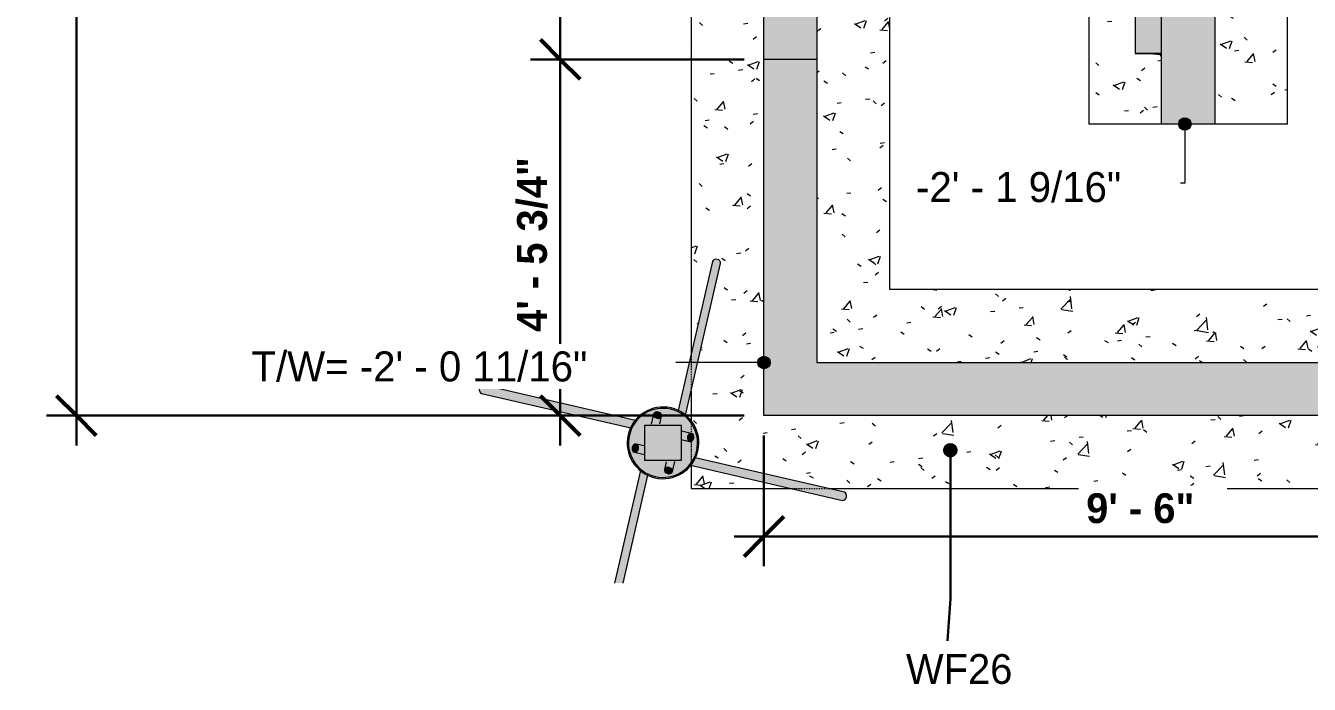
# Model space of a CAD drawing. Header units: inches. Extents: x -4071 to 5659, y -7640 to 11458.
# Drawn here: x -4054.7 to -3861, y 10972.5 to 11072 of the extents above; entities that cross this region are included whole.
import ezdxf

# ---------------------------------------------------------------- set-up
doc = ezdxf.new("R2010")
doc.units = ezdxf.units.IN
doc.header["$MEASUREMENT"] = 0
doc.linetypes.add('Dash', pattern=[0.25, 0.125, -0.125])
for name, color, linetype, lineweight in [('A-ANNO-DIMS', 211, 'Continuous', 9), ('A-ANNO-DIMS-48', 211, 'Continuous', 9), ('A-WALL', 113, 'Continuous', 18), ('G-ANNO-DIMS', 111, 'Continuous', 9), ('S-BEAM', 12, 'Continuous', 9), ('S-FNDN', 32, 'Continuous', 18), ('S-FNDN-HDLN', 4, 'Dash', 9), ('S-FNDN-IDEN', 2, 'Continuous', 30)]:
    doc.layers.add(name, color=color, linetype=linetype, lineweight=lineweight)
doc.styles.add('Century Gothic', font='', dxfattribs={"height": 4.535433})
doc.styles.add('Century Gothic_2', font='', dxfattribs={"height": 4.5})
doc.styles.add('Century Gothic_B', font='', dxfattribs={"height": 4.5})
doc.styles.get('Century Gothic').set_extended_font_data('Century Gothic')
doc.styles.get('Century Gothic_2').set_extended_font_data('Century Gothic')
doc.styles.get('Century Gothic_B').set_extended_font_data('Century Gothic', bold=True)
doc.dimstyles.new('OD__1_4__Tol__', dxfattribs={"dimscale": 12, "dimtxt": 4.698757, "dimasz": 0.5, "dimexe": 0.375, "dimexo": 0.25, "dimgap": 0.0625, "dimtad": 1, "dimrnd": 0.25, "dimzin": 1, "dimdsep": 46, "dimlunit": 4, "dimtxsty": 'Century Gothic_B', "dimblk1": 'OBLIQUE', "dimblk2": 'OBLIQUE', "dimsah": 1, "dimcen": 0.09, "dimdle": 0.375, "dimazin": 0, "dimtfac": 1, "dimtdec": 4, "dimtix": 1, "dimtmove": 0, "dimatfit": 3, "dimfxl": 1, "dimtvp": 1, "dimtfill": 1, "dimfrac": 2, "dimtolj": 1, "dimtzin": 0, "dimlwd": 30, "dimlwe": 30, "dimarcsym": 2})
pattern_1 = [(50, (0, 0), (13.77135, -1.20496), [1.44, -15.84]), (355, (0, 0), (-2.66442, 14.442176), [1.152, -12.672]), (100.451, (1.148, -0.1), (11.107076, 13.237366), [1.224, -13.462]), (46.184, (0, 3.84), (20.491284, -3.17785), [2.16, -23.76]), (96.636, (1.708, 3.575), (17.94587, 18.703152), [1.836, -20.193]), (351.184, (0, 3.84), (17.94541, 18.702614), [1.728, -19.008]), (21, (1.92, 2.88), (11.460518, -7.730365), [1.44, -15.84]), (326, (1.92, 2.88), (4.671352, 13.923149), [1.152, -12.672]), (71.451, (2.875, 2.236), (16.13207, 6.192844), [1.224, -13.462]), (37.5, (0, 0), (0.2331231, 6.3917502), [0.634, -11.885, 0.634, -12.23, -12.72]), (37.5, (0, 0), (0.2331231, 6.3917502), [-25.382, 0.634, -12.086]), (7.5, (0, 0), (5.0507295, 7.573041), [0.634, -6.701, 0.634, -11.597, -4.848]), (7.5, (0, 0), (5.0507295, 7.573041), [-19.565, 0.634, -4.214]), (327.5, (-4.282, 0), (10.2495805, -0.4328898), [0.634, -4.166, 0.634, -14.342, -19.872]), (327.5, (-4.282, 0), (10.2495805, -0.4328898), [-19.776, 0.634, -19.238]), (317.5, (-6.202, 0), (11.19739, 1.922144), [0.634, -5.606, 0.634, -9.312, -14.112]), (317.5, (-6.202, 0), (11.19739, 1.922144), [-16.186, 0.634, -13.478])]

# ---------------------------------------------------------------- blocks, each defined once
blk = doc.blocks.new('316600 - Special Foundations - Diamond Pier - Generic - 316600 - Special Foundations - Diamond Pier - Generic-562664-ENLARGED PLAN - RAMP')
at = {"layer": 'S-FNDN', "linetype": 'Dash', "lineweight": 9}
h = blk.add_hatch(color=9, dxfattribs=at)
h.paths.add_polyline_path([(-3958.35, 11004.96), (-3958.3, 11005.08), (-3958.21, 11005.17), (-3958.1, 11005.25), (-3957.95, 11005.29), (-3957.79, 11005.3), (-3957.63, 11005.28), (-3957.47, 11006.01), (-3957.8, 11005.95), (-3957.95, 11005.87), (-3958.12, 11005.72), (-3958.16, 11005.67), (-3958.21, 11005.54), (-3958.32, 11005.07)], flags=0)
h.paths.add_polyline_path([(-3955.72, 11013.55), (-3950.37, 11036.68), (-3950.53, 11036.7), (-3950.72, 11036.68), (-3950.86, 11036.63), (-3950.97, 11036.55), (-3951.05, 11036.45), (-3951.1, 11036.33), (-3956.28, 11013.86), (-3955.83, 11013.61)], flags=0)
h = blk.add_hatch(color=9, dxfattribs=at)
h.paths.add_polyline_path([(-3957.13, 11004.68), (-3956.92, 11005.67), (-3956.96, 11005.79), (-3957.04, 11005.88), (-3957.23, 11005.98), (-3957.37, 11006), (-3957.47, 11005.99), (-3957.63, 11005.28), (-3957.48, 11005.23), (-3957.34, 11005.15), (-3957.23, 11005.05), (-3957.16, 11004.93), (-3957.12, 11004.8)], flags=0)
h.paths.add_polyline_path([(-3955.16, 11013.19), (-3949.86, 11036.2), (-3949.9, 11036.33), (-3949.97, 11036.45), (-3950.08, 11036.55), (-3950.22, 11036.63), (-3950.37, 11036.68), (-3955.72, 11013.55), (-3955.22, 11013.25), (-3955.17, 11013.19)], flags=0)
h = blk.add_hatch(color=9, dxfattribs=at)
h.paths.add_polyline_path([(-3954.84, 11009.92), (-3954.79, 11010.07), (-3954.71, 11010.21), (-3954.61, 11010.31), (-3954.49, 11010.39), (-3954.32, 11010.42), (-3954.36, 11010.45), (-3955.25, 11010.63), (-3955.38, 11010.58), (-3955.46, 11010.51), (-3955.53, 11010.39), (-3955.56, 11010.19), (-3955.55, 11010.08), (-3954.86, 11009.92)], flags=0)
h.paths.add_polyline_path([(-3963.13, 11011.83), (-3962.71, 11012.38), (-3985.76, 11017.68), (-3985.89, 11017.65), (-3986.01, 11017.57), (-3986.11, 11017.47), (-3986.19, 11017.33), (-3986.24, 11017.18), (-3963.27, 11011.86)], flags=0)
h = blk.add_hatch(color=9, dxfattribs=at)
h.paths.add_polyline_path([(-3954.52, 11009.2), (-3954.63, 11009.25), (-3954.73, 11009.33), (-3954.8, 11009.45), (-3954.85, 11009.62), (-3954.86, 11009.75), (-3954.84, 11009.92), (-3955.57, 11010.08), (-3955.5, 11009.74), (-3955.43, 11009.6), (-3955.28, 11009.42), (-3955.19, 11009.37), (-3955.1, 11009.33), (-3954.63, 11009.23)], flags=0)
h.paths.add_polyline_path([(-3963.42, 11011.26), (-3963.23, 11011.69), (-3963.13, 11011.83), (-3986.24, 11017.18), (-3986.26, 11017.01), (-3986.24, 11016.83), (-3986.19, 11016.69), (-3986.11, 11016.58), (-3986.01, 11016.5), (-3985.89, 11016.45), (-3963.63, 11011.31)], flags=0)
for points in [[(-3953.28, 11007.78), (-3953.15, 11009.31), (-3953.46, 11010.82), (-3954.18, 11012.18), (-3955.32, 11013.32), (-3956.67, 11014.05), (-3958.12, 11014.38), (-3959.66, 11014.29), (-3961.09, 11013.77), (-3962.35, 11012.84), (-3963.27, 11011.64), (-3963.82, 11010.21), (-3963.63, 11010.17), (-3963.05, 11011.61), (-3962.19, 11012.73), (-3960.99, 11013.6), (-3959.59, 11014.1), (-3958.11, 11014.19), (-3956.67, 11013.85), (-3955.37, 11013.12), (-3954.32, 11012.03), (-3953.65, 11010.75), (-3953.35, 11009.3), (-3953.48, 11007.82), (-3953.32, 11007.78)], [(-3959.31, 11012.69), (-3959.1, 11012.71), (-3959.01, 11012.74), (-3958.89, 11012.82), (-3958.81, 11012.92), (-3958.76, 11013.03), (-3958.76, 11013.18), (-3958.8, 11013.31), (-3958.86, 11013.4), (-3959.01, 11013.53), (-3959.15, 11013.6), (-3959.31, 11013.65), (-3959.51, 11013.65), (-3959.58, 11013.65), (-3959.72, 11013.6), (-3959.84, 11013.53), (-3959.95, 11013.38), (-3959.98, 11013.25), (-3959.97, 11013.16), (-3959.93, 11013.03), (-3959.84, 11012.92), (-3959.72, 11012.81), (-3959.58, 11012.74), (-3959.39, 11012.7), (-3959.32, 11012.69)], [(-3957.7, 11006.38), (-3955.78, 11006.38), (-3955.78, 11011.61), (-3961.32, 11011.61), (-3961.32, 11006.38), (-3957.71, 11006.38)], [(-3959.01, 11003.61), (-3957.45, 11003.7), (-3956.02, 11004.22), (-3954.78, 11005.12), (-3953.83, 11006.36), (-3953.28, 11007.78), (-3953.48, 11007.82), (-3954.05, 11006.38), (-3954.92, 11005.26), (-3956.12, 11004.39), (-3957.51, 11003.89), (-3958.99, 11003.8), (-3960.44, 11004.14), (-3961.74, 11004.87), (-3962.8, 11005.99), (-3963.46, 11007.24), (-3963.76, 11008.69), (-3963.63, 11010.17), (-3963.82, 11010.21), (-3963.95, 11008.68), (-3963.64, 11007.16), (-3962.91, 11005.8), (-3961.79, 11004.67), (-3960.44, 11003.94), (-3959.02, 11003.61)], [(-3954.39, 11009.19), (-3954.26, 11009.23), (-3954.11, 11009.33), (-3954.01, 11009.46), (-3953.94, 11009.62), (-3953.91, 11009.7), (-3953.89, 11009.86), (-3953.92, 11010.07), (-3953.95, 11010.16), (-3954.02, 11010.28), (-3954.12, 11010.37), (-3954.23, 11010.42), (-3954.39, 11010.42), (-3954.53, 11010.36), (-3954.61, 11010.31), (-3954.73, 11010.16), (-3954.8, 11010.02), (-3954.85, 11009.82), (-3954.86, 11009.7), (-3954.85, 11009.6), (-3954.8, 11009.45), (-3954.69, 11009.3), (-3954.58, 11009.23), (-3954.46, 11009.2)], [(-3962.75, 11007.57), (-3962.58, 11007.63), (-3962.5, 11007.68), (-3962.37, 11007.83), (-3962.3, 11007.97), (-3962.26, 11008.14), (-3962.24, 11008.24), (-3962.27, 11008.44), (-3962.32, 11008.56), (-3962.42, 11008.69), (-3962.52, 11008.76), (-3962.65, 11008.79), (-3962.77, 11008.78), (-3962.84, 11008.76), (-3962.99, 11008.66), (-3963.09, 11008.54), (-3963.16, 11008.4), (-3963.2, 11008.24), (-3963.21, 11008.07), (-3963.2, 11007.97), (-3963.14, 11007.8), (-3963.09, 11007.71), (-3962.94, 11007.6), (-3962.87, 11007.57), (-3962.77, 11007.57)], [(-3957.69, 11004.33), (-3957.48, 11004.36), (-3957.34, 11004.42), (-3957.23, 11004.5), (-3957.16, 11004.61), (-3957.13, 11004.68), (-3957.13, 11004.83), (-3957.18, 11004.96), (-3957.27, 11005.08), (-3957.39, 11005.18), (-3957.52, 11005.25), (-3957.71, 11005.29), (-3957.85, 11005.3), (-3957.97, 11005.28), (-3958.1, 11005.25), (-3958.25, 11005.13), (-3958.3, 11005.07), (-3958.35, 11004.96), (-3958.35, 11004.81), (-3958.3, 11004.67), (-3958.25, 11004.59), (-3958.14, 11004.48), (-3958, 11004.4), (-3957.79, 11004.34), (-3957.71, 11004.33)]]:
    blk.add_hatch(color=9, dxfattribs=at).paths.add_polyline_path(points, flags=0)
h = blk.add_hatch(color=9, dxfattribs=at)
h.paths.add_polyline_path([(-3953.48, 11007.82), (-3953.35, 11009.3), (-3953.65, 11010.75), (-3954.34, 11012.06), (-3955.4, 11013.14), (-3956.67, 11013.85), (-3958.12, 11014.19), (-3959.59, 11014.1), (-3960.99, 11013.6), (-3962.19, 11012.73), (-3963.11, 11011.51), (-3963.63, 11010.17), (-3961.32, 11009.64), (-3961.32, 11011.61), (-3955.78, 11011.61), (-3955.78, 11008.35), (-3953.55, 11007.84)], flags=0)
h.paths.add_polyline_path([(-3954.39, 11009.19), (-3954.64, 11009.23), (-3955.23, 11009.39), (-3955.34, 11009.47), (-3955.44, 11009.62), (-3955.52, 11009.83), (-3955.57, 11010.08), (-3955.55, 11010.31), (-3955.53, 11010.39), (-3955.44, 11010.53), (-3955.33, 11010.6), (-3955.25, 11010.63), (-3955.12, 11010.62), (-3954.12, 11010.37), (-3954.02, 11010.28), (-3953.95, 11010.16), (-3953.9, 11010.02), (-3953.9, 11009.82), (-3953.94, 11009.62), (-3954.01, 11009.46), (-3954.04, 11009.41), (-3954.15, 11009.3), (-3954.34, 11009.21)], flags=0)
h.paths.add_polyline_path([(-3959.64, 11011.98), (-3959.87, 11012.01), (-3959.95, 11012.04), (-3960.07, 11012.12), (-3960.15, 11012.2), (-3960.18, 11012.32), (-3960.18, 11012.44), (-3959.93, 11013.43), (-3959.84, 11013.53), (-3959.72, 11013.6), (-3959.51, 11013.65), (-3959.39, 11013.66), (-3959.26, 11013.64), (-3959.1, 11013.59), (-3958.97, 11013.51), (-3958.86, 11013.4), (-3958.78, 11013.25), (-3958.75, 11013.16), (-3958.78, 11012.92), (-3958.94, 11012.32), (-3959.03, 11012.21), (-3959.21, 11012.09), (-3959.39, 11012.02), (-3959.64, 11011.98)], flags=0)
h = blk.add_hatch(color=9, dxfattribs=at)
h.paths.add_polyline_path([(-3965.26, 10987.83), (-3965.23, 10987.83), (-3961.38, 11004.44), (-3961.87, 11004.73), (-3961.94, 11004.8), (-3965.85, 10987.83), (-3965.39, 10987.83)], flags=0)
h.paths.add_polyline_path([(-3959.64, 11011.98), (-3959.47, 11012.71), (-3959.63, 11012.76), (-3959.76, 11012.84), (-3959.87, 11012.94), (-3959.95, 11013.06), (-3959.98, 11013.25), (-3960, 11013.19), (-3960.18, 11012.32), (-3960.14, 11012.2), (-3960.03, 11012.09), (-3959.87, 11012.01), (-3959.76, 11011.99)], flags=0)
h = blk.add_hatch(color=9, dxfattribs=at)
h.paths.add_polyline_path([(-3964.59, 10987.83), (-3964.58, 10987.83), (-3960.84, 11004.14), (-3961.38, 11004.44), (-3965.23, 10987.83), (-3964.61, 10987.83)], flags=0)
h.paths.add_polyline_path([(-3959.64, 11011.98), (-3959.31, 11012.04), (-3959.15, 11012.12), (-3958.99, 11012.27), (-3958.93, 11012.34), (-3958.89, 11012.45), (-3958.81, 11012.92), (-3958.89, 11012.82), (-3959.01, 11012.74), (-3959.15, 11012.7), (-3959.31, 11012.69), (-3959.47, 11012.71), (-3959.63, 11012.04)], flags=0)
h = blk.add_hatch(color=9, dxfattribs=at)
h.paths.add_polyline_path([(-3958.99, 11003.8), (-3957.51, 11003.89), (-3956.12, 11004.39), (-3954.92, 11005.26), (-3953.99, 11006.48), (-3953.48, 11007.82), (-3955.78, 11008.35), (-3955.78, 11006.38), (-3961.32, 11006.38), (-3961.32, 11009.64), (-3963.63, 11010.17), (-3963.76, 11008.69), (-3963.46, 11007.24), (-3962.77, 11005.93), (-3961.71, 11004.85), (-3960.44, 11004.14), (-3960.03, 11004.04)], flags=0)
h.paths.add_polyline_path([(-3957.69, 11004.33), (-3957.85, 11004.35), (-3958, 11004.4), (-3958.14, 11004.48), (-3958.25, 11004.59), (-3958.32, 11004.71), (-3958.36, 11004.83), (-3958.32, 11005.08), (-3958.16, 11005.67), (-3958.07, 11005.78), (-3957.9, 11005.9), (-3957.71, 11005.97), (-3957.63, 11005.99), (-3957.37, 11006), (-3957.23, 11005.98), (-3957.16, 11005.95), (-3957.04, 11005.88), (-3956.96, 11005.79), (-3956.92, 11005.67), (-3956.93, 11005.55), (-3957.18, 11004.56), (-3957.27, 11004.46), (-3957.39, 11004.39), (-3957.6, 11004.34), (-3957.66, 11004.33)], flags=0)
h.paths.add_polyline_path([(-3961.86, 11007.36), (-3961.98, 11007.37), (-3962.99, 11007.62), (-3963.09, 11007.71), (-3963.16, 11007.83), (-3963.2, 11007.97), (-3963.22, 11008.13), (-3963.2, 11008.29), (-3963.14, 11008.44), (-3963.06, 11008.58), (-3962.96, 11008.69), (-3962.77, 11008.78), (-3962.65, 11008.79), (-3962.47, 11008.76), (-3961.88, 11008.6), (-3961.77, 11008.52), (-3961.65, 11008.33), (-3961.59, 11008.16), (-3961.54, 11007.91), (-3961.56, 11007.68), (-3961.58, 11007.6), (-3961.65, 11007.48), (-3961.74, 11007.4), (-3961.85, 11007.36)], flags=0)
h = blk.add_hatch(color=9, dxfattribs=at)
h.paths.add_polyline_path([(-3931.35, 11000.31), (-3931.22, 11000.34), (-3931.1, 11000.42), (-3931, 11000.52), (-3930.92, 11000.66), (-3930.87, 11000.81), (-3953.98, 11006.16), (-3954.4, 11005.61), (-3931.47, 11000.31)], flags=0)
h.paths.add_polyline_path([(-3961.86, 11007.36), (-3961.74, 11007.4), (-3961.63, 11007.51), (-3961.58, 11007.6), (-3961.54, 11007.8), (-3961.56, 11007.91), (-3962.27, 11008.07), (-3962.32, 11007.92), (-3962.4, 11007.78), (-3962.5, 11007.68), (-3962.62, 11007.6), (-3962.75, 11007.57), (-3962.75, 11007.54), (-3961.98, 11007.37)], flags=0)
h = blk.add_hatch(color=9, dxfattribs=at)
h.paths.add_polyline_path([(-3930.87, 11000.81), (-3930.84, 11000.98), (-3930.87, 11001.16), (-3930.92, 11001.3), (-3931, 11001.41), (-3931.1, 11001.49), (-3931.22, 11001.54), (-3953.69, 11006.72), (-3953.87, 11006.3), (-3953.98, 11006.16), (-3936.49, 11002.11)], flags=0)
h.paths.add_polyline_path([(-3961.54, 11007.91), (-3961.61, 11008.25), (-3961.68, 11008.39), (-3961.83, 11008.57), (-3961.92, 11008.62), (-3962, 11008.66), (-3962.47, 11008.74), (-3962.38, 11008.66), (-3962.3, 11008.54), (-3962.26, 11008.39), (-3962.24, 11008.24), (-3962.27, 11008.07), (-3961.54, 11007.91)], flags=0)
at = {"layer": 'S-FNDN', "color": 253}
for p, q in [((-3951.09, 11036.36), (-3956.29, 11013.86)), ((-3955.16, 11013.19), (-3949.87, 11036.08)), ((-3962.71, 11012.38), (-3985.63, 11017.68)), ((-3985.92, 11016.46), (-3963.42, 11011.26)), ((-3955.78, 11011.61), (-3961.32, 11011.61)), ((-3961.32, 11011.61), (-3961.32, 11006.38)), ((-3959.97, 11013.31), (-3960.33, 11011.79)), ((-3959.03, 11011.86), (-3958.76, 11013.03)), ((-3955.78, 11006.38), (-3955.78, 11011.61)), ((-3954.23, 11010.42), (-3955.75, 11010.77)), ((-3961.41, 11008.52), (-3962.59, 11008.79)), ((-3955.67, 11009.47), (-3954.52, 11009.2)), ((-3962.87, 11007.57), (-3961.35, 11007.22)), ((-3961.32, 11006.38), (-3955.78, 11006.38)), ((-3958.08, 11006.13), (-3958.35, 11004.96)), ((-3957.13, 11004.68), (-3956.78, 11006.2)), ((-3931.19, 11001.53), (-3953.69, 11006.73)), ((-3961.94, 11004.8), (-3965.87, 10987.83)), ((-3964.58, 10987.83), (-3960.82, 11004.13)), ((-3954.4, 11005.61), (-3931.47, 11000.31))]:
    blk.add_line(p, q, dxfattribs=at)
for radius, start, end in [(5.41, 346.9807, 166.9807), (5.21, 346.9807, 166.9807), (5.41, 166.9807, 346.9807), (5.21, 166.9807, 346.9807)]:
    blk.add_arc((-3958.55, 11008.99), radius, start, end, dxfattribs=at)
for centre, major_axis, start_param, end_param in [((-3950.48, 11036.22), (-0.609, 0.141), 4.712389, 6.283185), ((-3950.48, 11036.22), (-0.609, 0.141), 3.141593, 4.712389), ((-3985.78, 11017.07), (0.141, 0.609), 0, 1.570796), ((-3985.78, 11017.07), (0.141, 0.609), 1.570796, 3.141593), ((-3959.37, 11013.17), (-0.609, 0.141), 4.712389, 6.283185), ((-3959.37, 11013.17), (-0.609, 0.141), 3.141593, 4.712389), ((-3959.37, 11013.17), (-0.609, 0.141), 0.015476, 1.570796), ((-3959.37, 11013.17), (-0.609, 0.141), 1.570796, 3.126116), ((-3954.38, 11009.81), (0.141, 0.609), 1.570796, 3.126116), ((-3954.38, 11009.81), (0.141, 0.609), 0.015476, 1.570796), ((-3954.38, 11009.81), (0.141, 0.609), 3.141593, 4.712389), ((-3954.38, 11009.81), (0.141, 0.609), 4.712389, 6.283185), ((-3962.73, 11008.18), (0.141, 0.609), 1.570796, 3.141593), ((-3962.73, 11008.18), (0.141, 0.609), 0, 1.570796), ((-3962.73, 11008.18), (0.141, 0.609), 3.157069, 4.712389), ((-3962.73, 11008.18), (0.141, 0.609), 4.712389, 6.267709), ((-3957.74, 11004.82), (-0.609, 0.141), 0, 1.570796), ((-3957.74, 11004.82), (-0.609, 0.141), 4.712389, 6.267709), ((-3957.74, 11004.82), (-0.609, 0.141), 1.570796, 3.141593), ((-3957.74, 11004.82), (-0.609, 0.141), 3.157069, 4.712389), ((-3931.33, 11000.92), (0.141, 0.609), 3.141593, 4.712389), ((-3931.33, 11000.92), (0.141, 0.609), 4.712389, 6.283185)]:
    blk.add_ellipse(centre, major_axis=major_axis, ratio=0.764544, start_param=start_param, end_param=end_param, dxfattribs=at)
blk = doc.blocks.new('L-Angle - GALV_ ANGLE - T_B_D_-1693364-ENLARGED PLAN - RAMP')
at = {"layer": 'S-BEAM', "linetype": 'Dash'}
for points in [[(-3887.32, 11067.77), (-3883.32, 11067.77), (-3883.32, 11217.52), (-3887.32, 11217.52), (-3887.32, 11104.03)], [(-3883.32, 11067.44), (-3883.32, 11067.77), (-3883.82, 11067.75), (-3883.57, 11067.73), (-3883.57, 11067.46), (-3883.5, 11067.45)]]:
    blk.add_hatch(color=8, dxfattribs=at).paths.add_polyline_path(points, flags=0)
at = {"layer": 'S-BEAM', "color": 143}
for p, q in [((-3887.32, 11217.52), (-3883.32, 11217.52)), ((-3887.32, 11217.52), (-3887.32, 11067.77)), ((-3883.32, 11067.77), (-3887.32, 11067.77)), ((-3887.07, 11067.75), (-3883.82, 11067.75)), ((-3883.57, 11067.73), (-3883.57, 11067.46))]:
    blk.add_line(p, q, dxfattribs=at)
for centre, start_param, end_param in [((-3887.07, 11067.77), 3.141593, 4.712389), ((-3883.82, 11067.73), 0, 1.570796), ((-3883.32, 11067.46), 3.141593, 4.712389)]:
    blk.add_ellipse(centre, major_axis=(0.25, 0), ratio=0.081776, start_param=start_param, end_param=end_param, dxfattribs=at)
blk = doc.blocks.new('DIMBLOCK1-ENLARGED PLAN - RAMP')
at = {"layer": 'A-ANNO-DIMS-48', "lineweight": 50}
for p, q in [((-3974.05, 11066.87), (-3977.05, 11069.87)), ((-3974.05, 11066.87), (-3971.05, 11063.87)), ((-3974.05, 11013.11), (-3977.05, 11016.11)), ((-3974.05, 11013.11), (-3971.05, 11010.11))]:
    blk.add_line(p, q, dxfattribs=at)
at = {"layer": 'A-ANNO-DIMS-48', "lineweight": 30}
for p, q in [((-3946.32, 11066.87), (-3978.55, 11066.87)), ((-3974.05, 11008.61), (-3974.05, 11066.87)), ((-3974.05, 11066.87), (-3946.32, 11066.87)), ((-3946.32, 11013.11), (-3978.55, 11013.11)), ((-3974.05, 11013.11), (-3946.32, 11013.11))]:
    blk.add_line(p, q, dxfattribs=at)
at = {"layer": 'A-ANNO-DIMS-48', "color": 0, "lineweight": 30, "insert": (-3980.57, 11025.75), "char_height": 4.5, "width": 34.1891, "attachment_point": 1, "rotation": 90, "line_spacing_factor": 0.984502, "style": 'Century Gothic_B', "bg_fill": 3, "box_fill_scale": 1.25, "bg_fill_color": 256, "bg_fill_true_color": 13158600, "bg_fill_transparency": 0}
blk.add_mtext('4\' - 5 3/4"', dxfattribs=at)
blk = doc.blocks.new('_Oblique')
at = {"color": 0, "linetype": 'ByBlock', "lineweight": -2}
blk.add_line((-0.5, -0.5), (0.5, 0.5), dxfattribs=at)
blk = doc.blocks.new('DIMBLOCK2-ENLARGED PLAN - RAMP')
at = {"layer": 'A-ANNO-DIMS-48', "lineweight": 50}
for p, q in [((-3974.05, 11229.11), (-3977.05, 11232.11)), ((-3974.05, 11229.11), (-3971.05, 11226.11)), ((-3974.05, 11066.87), (-3977.05, 11069.87)), ((-3974.05, 11066.87), (-3971.05, 11063.87))]:
    blk.add_line(p, q, dxfattribs=at)
at = {"layer": 'A-ANNO-DIMS-48', "lineweight": 30}
for p, q in [((-3946.32, 11229.11), (-3978.55, 11229.11)), ((-3974.05, 11066.87), (-3974.05, 11229.11)), ((-3974.05, 11229.11), (-3946.32, 11229.11)), ((-3946.32, 11066.87), (-3978.55, 11066.87)), ((-3974.05, 11066.87), (-3946.32, 11066.87))]:
    blk.add_line(p, q, dxfattribs=at)
at = {"layer": 'A-ANNO-DIMS-48', "color": 0, "lineweight": 30, "insert": (-3980.57, 11131.99), "char_height": 4.5, "width": 38.3956, "attachment_point": 1, "rotation": 90, "line_spacing_factor": 0.984502, "style": 'Century Gothic_B', "bg_fill": 3, "box_fill_scale": 1.25, "bg_fill_color": 256, "bg_fill_true_color": 13158600, "bg_fill_transparency": 0}
blk.add_mtext('13\' - 6 1/4"', dxfattribs=at)
blk = doc.blocks.new('DIMBLOCK5-ENLARGED PLAN - RAMP')
at = {"layer": 'A-ANNO-DIMS-48', "lineweight": 30}
for p, q in [((-3943.32, 11010.11), (-3943.32, 10990.36)), ((-3943.32, 10994.86), (-3943.32, 11010.11)), ((-3947.82, 10994.86), (-3824.82, 10994.86)), ((-3829.32, 10996.1), (-3829.32, 10990.36)), ((-3829.32, 10994.86), (-3829.32, 10996.1))]:
    blk.add_line(p, q, dxfattribs=at)
at = {"layer": 'A-ANNO-DIMS-48', "lineweight": 50}
for p, q in [((-3943.32, 10994.86), (-3940.32, 10997.86)), ((-3829.32, 10994.86), (-3826.32, 10997.86)), ((-3943.32, 10994.86), (-3946.32, 10991.86)), ((-3829.32, 10994.86), (-3832.32, 10991.86))]:
    blk.add_line(p, q, dxfattribs=at)
at = {"layer": 'A-ANNO-DIMS-48', "color": 0, "lineweight": 30, "insert": (-3894.71, 11001.38), "char_height": 4.5, "width": 20.1375, "attachment_point": 1, "line_spacing_factor": 0.984502, "style": 'Century Gothic_B', "bg_fill": 3, "box_fill_scale": 1.25, "bg_fill_color": 256, "bg_fill_true_color": 13158600, "bg_fill_transparency": 0}
blk.add_mtext('9\' - 6"', dxfattribs=at)
blk = doc.blocks.new('DIMBLOCK13-ENLARGED PLAN - RAMP')
at = {"layer": 'A-ANNO-DIMS-48', "lineweight": 50}
for p, q in [((-4047.06, 11434.99), (-4050.06, 11437.99)), ((-4047.06, 11434.99), (-4044.06, 11431.99)), ((-4047.06, 11013.11), (-4050.06, 11016.11)), ((-4047.06, 11013.11), (-4044.06, 11010.11))]:
    blk.add_line(p, q, dxfattribs=at)
at = {"layer": 'A-ANNO-DIMS-48', "lineweight": 30}
for p, q in [((-4047.06, 11439.49), (-4047.06, 11008.61)), ((-3908.12, 11434.99), (-4051.56, 11434.99)), ((-4047.06, 11434.99), (-3908.12, 11434.99)), ((-3946.32, 11013.11), (-4051.56, 11013.11)), ((-4047.06, 11013.11), (-3946.32, 11013.11))]:
    blk.add_line(p, q, dxfattribs=at)
at = {"layer": 'A-ANNO-DIMS-48', "color": 0, "lineweight": 30, "insert": (-4053.58, 11213.91), "char_height": 4.5, "width": 24.344, "attachment_point": 1, "rotation": 90, "line_spacing_factor": 0.984502, "style": 'Century Gothic_B', "bg_fill": 3, "box_fill_scale": 1.25, "bg_fill_color": 256, "bg_fill_true_color": 13158600, "bg_fill_transparency": 0}
blk.add_mtext('35\' - 2"', dxfattribs=at)

msp = doc.modelspace()

# ---------------------------------------------------------------- hatches: boundary and pattern name
at = {"layer": 'A-WALL'}
for points in [[(-3875.324, 11057.114), (-3875.324, 11275.54), (-3883.324, 11275.54), (-3883.324, 11057.114)], [(-3943.324, 11066.869), (-3935.324, 11066.869), (-3935.324, 11229.114), (-3943.324, 11229.114), (-3943.324, 11097.381)], [(-3943.324, 11021.114), (-3935.324, 11021.114), (-3935.324, 11066.869), (-3943.324, 11066.869), (-3943.324, 11032.114)], [(-3864.324, 11013.114), (-3829.324, 11013.114), (-3829.324, 11021.114), (-3943.324, 11021.114), (-3943.324, 11013.114), (-3894.324, 11013.114)]]:
    msp.add_hatch(color=256, dxfattribs=at).paths.add_polyline_path(points, flags=0)
at = {"layer": 'G-ANNO-DIMS'}
h = msp.add_hatch(color=256, dxfattribs=at)
edge = h.paths.add_edge_path(flags=0)
edge.add_arc((-3879.814, 11057.114), 0.938, 0, 360)
at = {"layer": 'S-FNDN', "lineweight": 9}
h = msp.add_hatch(dxfattribs=at)
h.set_pattern_fill('FP_1', color=256, style=0, pattern_type=2)
h.set_pattern_definition(pattern_1)
h.paths.add_polyline_path([(-3864.324, 11057.114), (-3864.324, 11299.989), (-3875.324, 11299.989), (-3875.324, 11057.114)], flags=0)
h.paths.add_polyline_path([(-3887.324, 11057.114), (-3883.324, 11057.114), (-3883.324, 11067.444), (-3883.574, 11067.464), (-3883.574, 11067.73), (-3883.647, 11067.745), (-3883.824, 11067.751), (-3887.324, 11067.771), (-3887.324, 11217.518), (-3883.324, 11217.518), (-3883.324, 11221.114), (-3894.324, 11221.114), (-3894.324, 11057.114)], flags=0)
h.paths.add_polyline_path([(-3894.324, 11229.114), (-3883.324, 11229.114), (-3883.324, 11299.989), (-3894.324, 11299.989), (-3894.324, 11240.114)], flags=0)
h = msp.add_hatch(dxfattribs=at)
h.set_pattern_fill('FP_1', color=256, style=0, pattern_type=2)
h.set_pattern_definition(pattern_1)
h.paths.add_polyline_path([(-3952.07, 11032.114), (-3951.04, 11036.474), (-3950.954, 11036.572), (-3950.835, 11036.646), (-3950.691, 11036.691), (-3950.534, 11036.703), (-3950.372, 11036.683), (-3950.219, 11036.631), (-3950.082, 11036.55), (-3949.973, 11036.447), (-3949.899, 11036.328), (-3949.864, 11036.202), (-3949.899, 11035.956), (-3950.787, 11032.114), (-3943.324, 11032.114), (-3943.324, 11229.114), (-3924.324, 11229.114), (-3924.324, 11240.114), (-3954.324, 11240.114), (-3954.324, 11032.114), (-3952.872, 11032.114)], flags=0)
h.paths.add_polyline_path([(-3935.324, 11032.114), (-3924.324, 11032.114), (-3924.324, 11221.114), (-3935.324, 11221.114), (-3935.324, 11045.933)], flags=0)
h = msp.add_hatch(dxfattribs=at)
h.set_pattern_fill('FP_1', color=256, style=0, pattern_type=2)
h.set_pattern_definition(pattern_1)
h.paths.add_polyline_path([(-3954.324, 11002.114), (-3939.263, 11002.114), (-3954.324, 11005.597), (-3954.324, 11002.356)], flags=0)
h.paths.add_polyline_path([(-3864.324, 11002.114), (-3829.324, 11002.114), (-3829.324, 11013.114), (-3943.324, 11013.114), (-3943.324, 11032.114), (-3950.787, 11032.114), (-3954.324, 11016.82), (-3954.324, 11012.326), (-3954.181, 11012.18), (-3953.448, 11010.753), (-3953.155, 11009.292), (-3953.283, 11007.776), (-3953.688, 11006.733), (-3933.714, 11002.114), (-3894.324, 11002.114)], flags=0)
h.paths.add_polyline_path([(-3895.254, 11021.114), (-3829.324, 11021.114), (-3829.324, 11021.614), (-3833.324, 11021.614), (-3833.324, 11032.114), (-3935.324, 11032.114), (-3935.324, 11021.114), (-3924.324, 11021.114)], flags=0)
h.paths.add_polyline_path([(-3954.324, 11022.369), (-3952.07, 11032.114), (-3954.324, 11032.114), (-3954.324, 11028.659)], flags=0)

# ---------------------------------------------------------------- linework, layer by layer
at = {"layer": 'A-WALL'}
for p, q in [((-3875.324, 11318.989), (-3875.324, 11057.114)), ((-3883.324, 11057.114), (-3883.324, 11310.989)), ((-3943.324, 11013.114), (-3943.324, 11229.114)), ((-3935.324, 11229.114), (-3935.324, 11021.114)), ((-3935.324, 11066.869), (-3943.324, 11066.869)), ((-3875.324, 11057.114), (-3883.324, 11057.114)), ((-3935.324, 11021.114), (-3829.324, 11021.114)), ((-3829.324, 11013.114), (-3943.324, 11013.114))]:
    msp.add_line(p, q, dxfattribs=at)
at = {"layer": 'G-ANNO-DIMS'}
for p, q in [((-3879.814, 11057.114), (-3879.814, 11048.184)), ((-3879.814, 11048.184), (-3885.832, 11048.184))]:
    msp.add_line(p, q, dxfattribs=at)
msp.add_circle((-3879.814, 11057.114), 0.938, dxfattribs=at)
at = {"layer": 'S-FNDN', "color": 253}
for p, q in [((-3864.324, 11057.114), (-3864.324, 11329.989)), ((-3954.324, 11240.114), (-3954.324, 11022.374)), ((-3924.324, 11032.114), (-3924.324, 11210.114)), ((-3894.324, 11210.114), (-3894.324, 11057.114)), ((-3883.324, 11057.114), (-3894.324, 11057.114)), ((-3864.324, 11057.114), (-3875.324, 11057.114)), ((-3833.324, 11032.114), (-3924.324, 11032.114)), ((-3954.324, 11016.814), (-3954.324, 11012.329)), ((-3954.324, 11005.597), (-3954.324, 11002.114)), ((-3954.324, 11002.114), (-3939.269, 11002.114)), ((-3933.709, 11002.114), (-3829.324, 11002.114))]:
    msp.add_line(p, q, dxfattribs=at)
at = {"layer": 'S-FNDN-HDLN'}
for p, q in [((-3954.324, 11022.363), (-3954.324, 11016.826)), ((-3954.324, 11012.323), (-3954.324, 11012.036)), ((-3954.324, 11012.027), (-3954.324, 11006.036)), ((-3954.324, 11006.029), (-3954.324, 11005.716)), ((-3954.324, 11005.709), (-3954.324, 11005.599)), ((-3939.257, 11002.114), (-3933.72, 11002.114))]:
    msp.add_line(p, q, dxfattribs=at)
at = {"layer": 'S-FNDN-IDEN'}
msp.add_line((-3915.203, 10985.466), (-3915.638, 10979.105), dxfattribs=at)

# ---------------------------------------------------------------- block references
at = {"layer": 'S-BEAM', "color": 143}
msp.add_blockref('L-Angle - GALV_ ANGLE - T_B_D_-1693364-ENLARGED PLAN - RAMP', (0, 0), dxfattribs=at)
at = {"layer": 'S-FNDN', "color": 253}
msp.add_blockref('316600 - Special Foundations - Diamond Pier - Generic - 316600 - Special Foundations - Diamond Pier - Generic-562664-ENLARGED PLAN - RAMP', (0, 0), dxfattribs=at)

# ---------------------------------------------------------------- texts
at = {"layer": 'S-FNDN-IDEN', "lineweight": 9, "insert": (-3921.893, 10977.105), "char_height": 4.5, "width": 19.695, "attachment_point": 1, "style": 'Century Gothic_2'}
msp.add_mtext('WF26', dxfattribs=at)

# ---------------------------------------------------------------- next in the draw order: texts
at = {"layer": 'G-ANNO-DIMS', "insert": (-3920.38, 11049.867), "char_height": 4.53543, "width": 38.75675, "attachment_point": 1, "line_spacing_factor": 0.984502, "style": 'Century Gothic', "bg_fill": 3, "box_fill_scale": 1.25, "bg_fill_color": 256, "bg_fill_true_color": 13158600, "bg_fill_transparency": 0}
msp.add_mtext('-2\' - 1 9/16"', dxfattribs=at)

# ---------------------------------------------------------------- next in the draw order: dimensions: what is measured, and where the dimension line sits
at = {"layer": 'A-ANNO-DIMS', "lineweight": 30}
dim = msp.add_linear_dim(base=(-3974.0535, 11066.8687), p1=(-3943.3237, 11013.1144), p2=(-3943.3237, 11066.8687), angle=90, dimstyle='OD__1_4__Tol__', override={"dimpost": '<>', "dimfxl": 53.754259}, dxfattribs=at)
dim.commit()
dim.dimension.update_dxf_attribs({"geometry": 'DIMBLOCK1-ENLARGED PLAN - RAMP', "text_midpoint": (-3977.5185, 11039.9915)})

# ---------------------------------------------------------------- next in the draw order: hatches: boundary and pattern name
at = {"layer": 'G-ANNO-DIMS'}
h = msp.add_hatch(color=256, dxfattribs=at)
edge = h.paths.add_edge_path(flags=0)
edge.add_arc((-3943.324, 11021.114), 0.938, 0, 360)

# ---------------------------------------------------------------- next in the draw order: linework, layer by layer
for p, q in [((-3958.86, 11021.114), (-3966.016, 11021.114)), ((-3943.324, 11021.114), (-3958.86, 11021.114))]:
    msp.add_line(p, q, dxfattribs=at)
msp.add_circle((-3943.324, 11021.114), 0.938, dxfattribs=at)

# ---------------------------------------------------------------- next in the draw order: dimensions: what is measured, and where the dimension line sits
at = {"layer": 'A-ANNO-DIMS', "lineweight": 30}
dim = msp.add_linear_dim(base=(-3974.0535, 11229.1144), p1=(-3943.3237, 11066.8687), p2=(-3943.3237, 11229.1144), angle=90, dimstyle='OD__1_4__Tol__', override={"dimpost": '<>', "dimfxl": 162.245741}, dxfattribs=at)
dim.commit()
dim.dimension.update_dxf_attribs({"geometry": 'DIMBLOCK2-ENLARGED PLAN - RAMP', "text_midpoint": (-3977.5185, 11147.9915)})
dim = msp.add_linear_dim(base=(-3829.324, 10994.859), p1=(-3943.324, 11013.114), p2=(-3829.324, 10999.101), dimstyle='OD__1_4__Tol__', override={"dimpost": '<>', "dimfxl": 114.858005}, dxfattribs=at)
dim.commit()
dim.dimension.update_dxf_attribs({"geometry": 'DIMBLOCK5-ENLARGED PLAN - RAMP', "text_midpoint": (-3886.324, 10997.972)})

# ---------------------------------------------------------------- next in the draw order: texts
at = {"layer": 'G-ANNO-DIMS', "insert": (-4020.643, 11022.797), "char_height": 4.53543, "width": 62.85186, "attachment_point": 1, "line_spacing_factor": 0.984502, "style": 'Century Gothic', "bg_fill": 3, "box_fill_scale": 1.25, "bg_fill_color": 256, "bg_fill_true_color": 13158600, "bg_fill_transparency": 0}
msp.add_mtext('T/W= -2\' - 0 11/16"', dxfattribs=at)

# ---------------------------------------------------------------- next in the draw order: dimensions: what is measured, and where the dimension line sits
at = {"layer": 'A-ANNO-DIMS', "lineweight": 30}
dim = msp.add_linear_dim(base=(-4047.062780298, 11013.114396111), p1=(-3905.12373668, 11434.989396111), p2=(-3943.32373668, 11013.114396111), angle=90, dimstyle='OD__1_4__Tol__', override={"dimpost": '<>', "dimfxl": 423.600939}, dxfattribs=at)
dim.commit()
dim.dimension.update_dxf_attribs({"geometry": 'DIMBLOCK13-ENLARGED PLAN - RAMP', "text_midpoint": (-4050.175968622, 11224.051896111)})

# ---------------------------------------------------------------- next in the draw order: hatches: boundary and pattern name
at = {"layer": 'S-FNDN-IDEN'}
h = msp.add_hatch(color=256, dxfattribs=at)
edge = h.paths.add_edge_path(flags=0)
edge.add_arc((-3915.203, 11007.872), 0.938, 0, 360)

# ---------------------------------------------------------------- next in the draw order: linework, layer by layer
msp.add_line((-3915.203, 11007.872), (-3915.203, 10985.466), dxfattribs=at)
msp.add_circle((-3915.203, 11007.872), 0.938, dxfattribs=at)

doc.saveas('drawing.dxf')
